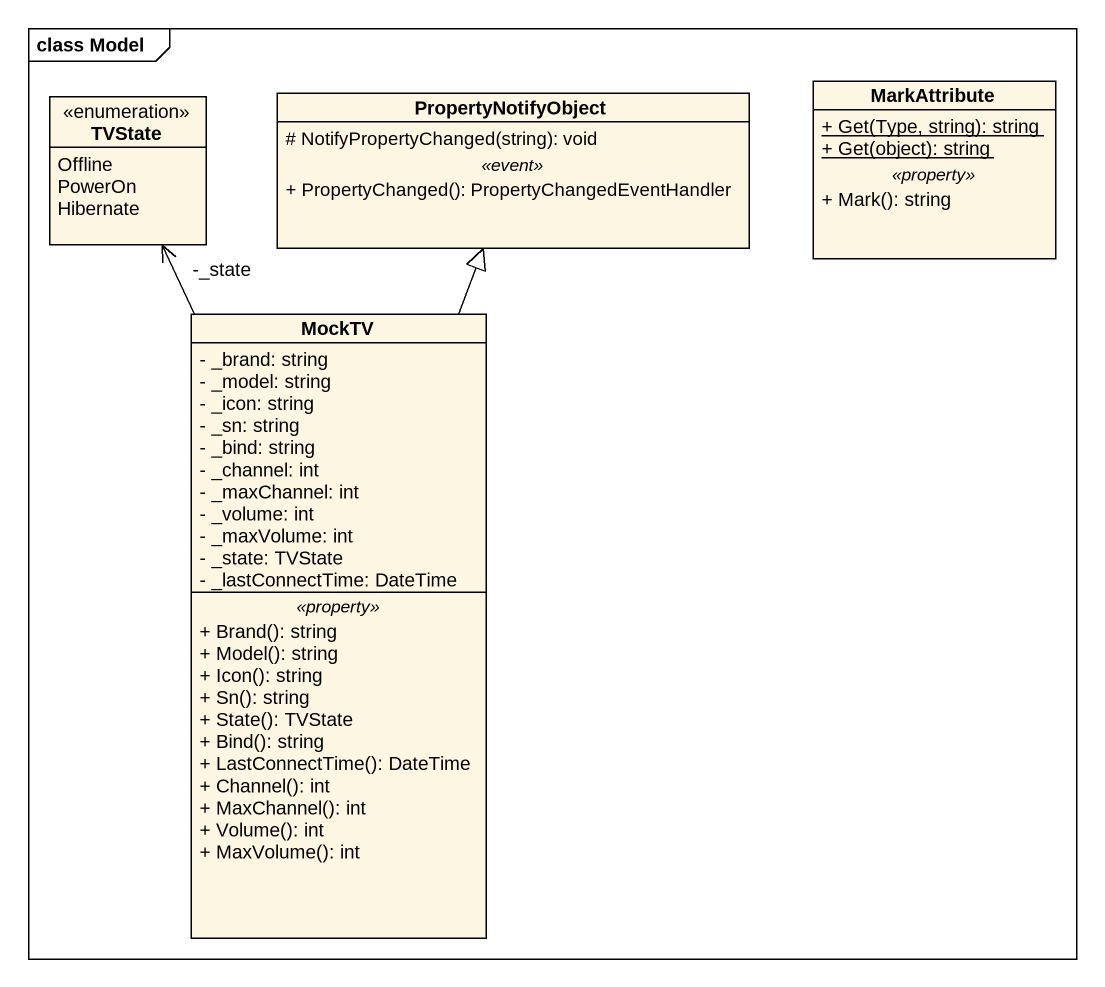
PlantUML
@startuml
mainframe class Model
hide circle
hide empty members
skinparam classAttributeIconSize 0
enum TVState {
  Offline
  PowerOn
  Hibernate
}
class PropertyNotifyObject {
  # NotifyPropertyChanged(string): void
  .. <<event>> ..
  + PropertyChanged(): PropertyChangedEventHandler
}
class MarkAttribute {
  {static} + Get(Type, string): string
  {static} + Get(object): string
  .. <<property>> ..
  + Mark(): string
}
class MockTV {
  - _brand: string
  - _model: string
  - _icon: string
  - _sn: string
  - _bind: string
  - _channel: int
  - _maxChannel: int
  - _volume: int
  - _maxVolume: int
  - _state: TVState
  - _lastConnectTime: DateTime
  .. <<property>> ..
  + Brand(): string
  + Model(): string
  + Icon(): string
  + Sn(): string
  + State(): TVState
  + Bind(): string
  + LastConnectTime(): DateTime
  + Channel(): int
  + MaxChannel(): int
  + Volume(): int
  + MaxVolume(): int
}
MockTV -up-> "-_state" TVState
MockTV -up-|> PropertyNotifyObject
@enduml
